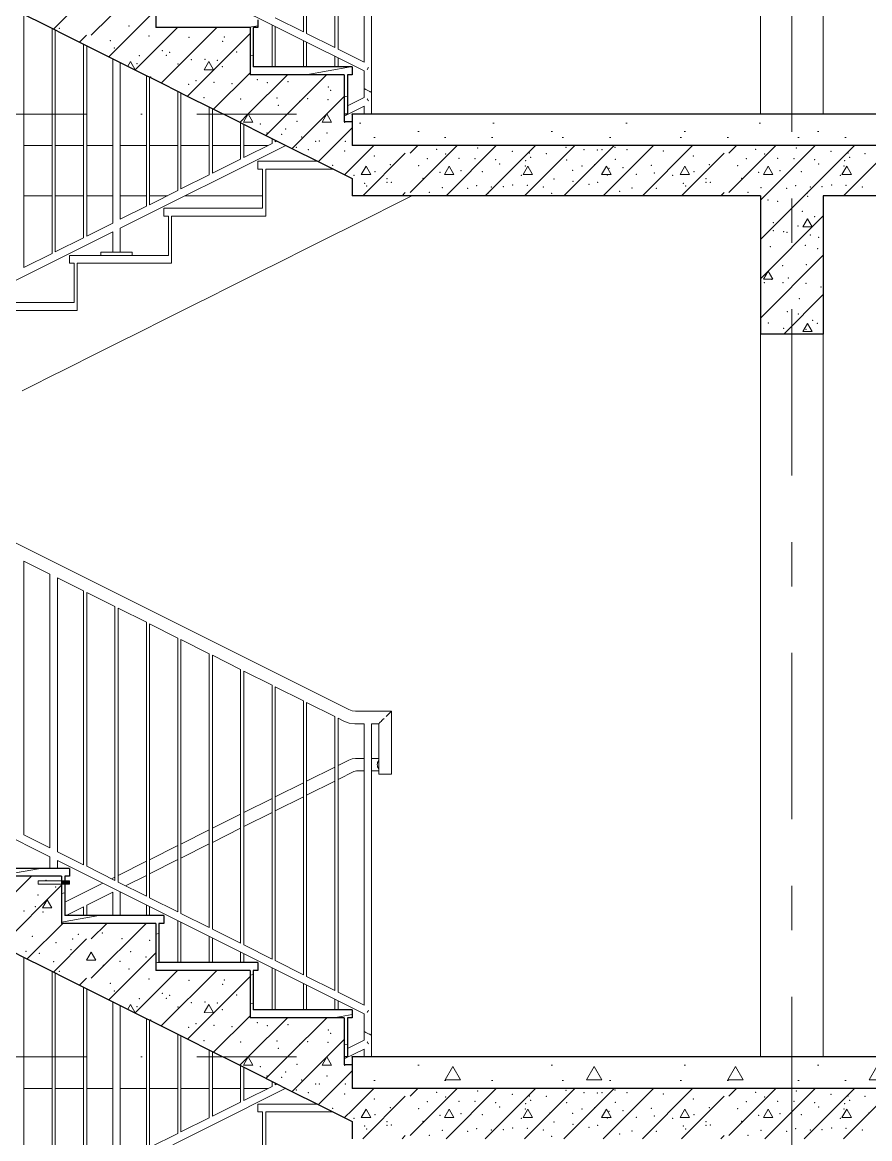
# Model space of a CAD drawing. Header units: millimetres. Extents: x 18162 to 7085488, y 72188 to 247925.
# Drawn here: x 3668379 to 3671077, y 112858 to 116410 of the extents above; entities that cross this region are included whole.
import ezdxf
from ezdxf.enums import TextEntityAlignment as Align

# ---------------------------------------------------------------- set-up
doc = ezdxf.new("R2010")
doc.units = ezdxf.units.MM
doc.header["$MEASUREMENT"] = 0
doc.linetypes.add('Dot & Dashed', pattern=[670.277762, 317.5, -176.388889, 0, -176.388874])
doc.linetypes.add('Double Dashed', pattern=[1093.611073, 529.166651, -211.666656, 141.111112, -211.666656])
for name, color, linetype in [('Archicad Doors', 7, 'Continuous'), ('Interior - Stair & Railing', 7, 'Continuous'), ('Structural - Bearing', 7, 'Continuous'), ('Structural - Grid', 7, 'Continuous'), ('Structural - Stair & Railing', 7, 'Continuous')]:
    doc.layers.add(name, color=color, linetype=linetype)
doc.styles.add('GENERATED_STYLE_3', font='', dxfattribs={"width": 0.8})
doc.styles.get('GENERATED_STYLE_3').set_extended_font_data('ISOCPEUR MON')
pattern_1 = [(10, (3761974.73, 95118.01), (-15.628336, 88.632695), [])]
pattern_2 = [(0, (3761974.7, 95118), (0, 779.423), [48.75, -401.25]), (0, (3762199.7, 95507.7), (0, 779.423), [48.75, -401.25]), (60, (3761974.7, 95118), (-675, 389.7114), [48.75, -401.25]), (60, (3762424.7, 95118), (-675, 389.7114), [48.75, -401.25]), (120, (3762023.5, 95118), (675, 389.7114), [48.75, -401.25]), (120, (3762473.5, 95118), (675, 389.7114), [48.75, -401.25]), (0, (3761974.73, 95193), (0, 150), [0, -150, 0, -225]), (45, (3762049.73, 95193), (-106.06602, 106.06602), [0, -112.5, 0, -187.5])]

# ---------------------------------------------------------------- blocks, each defined once
blk = doc.blocks.new('*X830', base_point=(3761974.7, 95118))
at = {"layer": 'Structural - Bearing', "color": 7, "linetype": 'Continuous', "lineweight": 9}
for p, q in [((3670729.1, 115718.9), (3670868.2, 115858)), ((3670729.1, 115843.9), (3670743.2, 115858)), ((3670729.1, 115593.9), (3670929.1, 115793.9)), ((3670878.5, 115785), (3670863.6, 115759)), ((3670863.6, 115759), (3670893.6, 115759)), ((3670893.6, 115759), (3670878.5, 115785)), ((3670729.1, 115468.9), (3670929.1, 115668.9)), ((3670738.4, 115592.3), (3670753.5, 115618.4)), ((3670753.5, 115618.4), (3670768.4, 115592.3)), ((3670768.4, 115592.3), (3670738.4, 115592.3)), ((3670803.2, 115418), (3670929.1, 115543.9)), ((3670878.5, 115451.7), (3670863.6, 115425.6)), ((3670893.6, 115425.7), (3670878.5, 115451.7)), ((3670863.6, 115425.6), (3670893.6, 115425.7)), ((3670928.2, 115418), (3670929.1, 115418.9))]:
    blk.add_line(p, q, dxfattribs=at)
for p in [(3670753, 115844), (3670783.6, 115840.3), (3670878.9, 115855.8), (3670862.4, 115808.7), (3670901.2, 115791.7), (3670769.5, 115772), (3670789.8, 115779.6), (3670848.4, 115762.1), (3670769.5, 115746.4), (3670802.4, 115743.5), (3670813.2, 115741.2), (3670888.1, 115733.6), (3670914.2, 115726.1), (3670760.7, 115695.6), (3670872, 115700.3), (3670910.7, 115689.6), (3670799.5, 115635.9), (3670875.1, 115638.5), (3670741.6, 115581.8), (3670764.7, 115592.1), (3670800.9, 115581.3), (3670817.9, 115595.8), (3670874.2, 115579.3), (3670921.4, 115567.4), (3670852.8, 115530.8), (3670815, 115489.1), (3670849.8, 115482), (3670754.5, 115453), (3670802.9, 115436), (3670873.7, 115433.5), (3670895.7, 115462.1), (3670910.5, 115451.6)]:
    blk.add_point(p, dxfattribs=at)
blk = doc.blocks.new('*X831', base_point=(3761974.7, 95118))
at = {"layer": 'Structural - Stair & Railing', "color": 7, "linetype": 'Continuous', "lineweight": 9}
for p, q in [((3668228.1, 113513.2), (3668407.8, 113693)), ((3668311.4, 113471.6), (3668504, 113664.1)), ((3668443, 113592.3), (3668458.1, 113618.3)), ((3668473.1, 113592.3), (3668443, 113592.3)), ((3668458.1, 113618.3), (3668473.1, 113592.3)), ((3668394.7, 113429.9), (3668507.8, 113543)), ((3668598.3, 113368.3), (3668773, 113543)), ((3668598.3, 113493.3), (3668648, 113543)), ((3668478.1, 113388.2), (3668583.1, 113493.3)), ((3668583.1, 113425.6), (3668598.3, 113451.7)), ((3668613.4, 113425.6), (3668598.3, 113451.7)), ((3668654.8, 113299.9), (3668804, 113449)), ((3668598.3, 113425.6), (3668583.1, 113425.6)), ((3668598.3, 113425.6), (3668613.4, 113425.6)), ((3668738.2, 113258.2), (3668873, 113393)), ((3668821.5, 113216.5), (3668998, 113393)), ((3668904.8, 113174.9), (3669104, 113374)), ((3668561.4, 113346.6), (3668583.1, 113368.3)), ((3668714.6, 113270), (3668723.3, 113285)), ((3668723.3, 113285), (3668738.2, 113258.9)), ((3668958.1, 113259), (3668973.3, 113285)), ((3668973.3, 113285), (3668988.2, 113258.9)), ((3668738.2, 113258.9), (3668736.7, 113259)), ((3668988.2, 113258.9), (3668958.1, 113259)), ((3668988.2, 113133.2), (3669104, 113249)), ((3669098.3, 113118.3), (3669223, 113243)), ((3669223.3, 113118.3), (3669348, 113243)), ((3669348.3, 113118.3), (3669404, 113174)), ((3669071.5, 113091.5), (3669098.3, 113118.3)), ((3669098.3, 113118.3), (3669083.4, 113092.3)), ((3669083.4, 113092.3), (3669113.4, 113092.3)), ((3669113.4, 113092.3), (3669098.3, 113118.3)), ((3669154.8, 113049.9), (3669223.3, 113118.3)), ((3669238.2, 113008.2), (3669348.3, 113118.3)), ((3669348.3, 113118.3), (3669333.4, 113092.3)), ((3669333.4, 113092.3), (3669363.4, 113092.3)), ((3669363.4, 113092.3), (3669348.3, 113118.3)), ((3669321.5, 112966.5), (3669429.1, 113074.1)), ((3669404.8, 112924.9), (3669429.1, 112949.1))]:
    blk.add_line(p, q, dxfattribs=at)
for p in [(3668454.5, 113679.9), (3668484.9, 113658.5), (3668429.3, 113633.8), (3668420, 113595.8), (3668384.5, 113582.8), (3668445.1, 113579.7), (3668410.5, 113501.7), (3668486.3, 113481.9), (3668539, 113493.2), (3668557.6, 113508.1), (3668633.5, 113512.4), (3668696.5, 113494.7), (3668784.7, 113489.1), (3668390.6, 113454.5), (3668433.6, 113447.5), (3668534.1, 113459.1), (3668724.3, 113453), (3668479, 113420.8), (3668479, 113420.8), (3668636.7, 113409.9), (3668690.3, 113422.1), (3668772.7, 113435.9), (3668496.4, 113390.7), (3668718.4, 113397.7), (3668659.1, 113351.9), (3668782.8, 113366.5), (3668909.5, 113362.2), (3669016.4, 113349.4), (3669022.5, 113362.5), (3668671.7, 113327.8), (3668751.7, 113303.2), (3668824.7, 113320.1), (3668837.1, 113304.6), (3668847.9, 113313.9), (3669061.2, 113315.5), (3668744.4, 113278.4), (3668874.2, 113276.8), (3668917.5, 113290.7), (3668961, 113292.5), (3668999.4, 113289.2), (3669016.1, 113268.5), (3668788.2, 113235.6), (3668908.2, 113211.9), (3668931.5, 113224), (3668989, 113218.3), (3669046.9, 113214.4), (3669127.6, 113227.4), (3669159, 113217.6), (3669159, 113217.6), (3669225, 113221.2), (3669353.2, 113204.2), (3668957.6, 113170.2), (3669074.2, 113165.5), (3669189.4, 113168.6), (3669287.4, 113166.3), (3669351.7, 113164), (3669361, 113193.4), (3669194.1, 113145.5), (3669261.9, 113158.4), (3669253.5, 113094.3), (3669405.5, 113091.7), (3669136.3, 113086.6), (3669158.5, 113057.2), (3669204.5, 113053.1), (3669217.4, 113069.9), (3669349.5, 113057.6), (3669268.5, 113045), (3669312.8, 113031.5), (3669324.9, 113031.7), (3669407.6, 113031.5), (3669251.2, 113012.4), (3669289.5, 113004.2), (3669405, 113000), (3669366.6, 112954.6)]:
    blk.add_point(p, dxfattribs=at)
blk = doc.blocks.new('*X834', base_point=(3761974.7, 95118))
at = {"layer": 'Structural - Bearing', "color": 7, "linetype": 'Continuous', "lineweight": 9}
for p, q in [((3669429.1, 112949.1), (3669498, 113018)), ((3669613.4, 112993.3), (3669638.1, 113018)), ((3669613.4, 112868.3), (3669763.1, 113018)), ((3669728.1, 112858), (3669888.1, 113018)), ((3669853.1, 112858), (3670013.1, 113018)), ((3669978.1, 112858), (3670138.1, 113018)), ((3670103.1, 112858), (3670263.1, 113018)), ((3670228.1, 112858), (3670388.1, 113018)), ((3670353.1, 112858), (3670513.1, 113018)), ((3670628.5, 112993.3), (3670653.2, 113018)), ((3670628.5, 112868.3), (3670778.2, 113018)), ((3670743.2, 112858), (3670903.2, 113018)), ((3670868.2, 112858), (3671028.2, 113018)), ((3670993.2, 112858), (3671153.2, 113018)), ((3669463, 112858), (3669598.3, 112993.3)), ((3670478.1, 112858), (3670613.4, 112993.3)), ((3669458.1, 112925.6), (3669473.3, 112951.6)), ((3669473.3, 112951.6), (3669488.2, 112925.6)), ((3669723.3, 112925.6), (3669738.4, 112951.6)), ((3669738.4, 112951.6), (3669753.3, 112925.6)), ((3669973.3, 112925.6), (3669988.4, 112951.6)), ((3669988.4, 112951.6), (3670003.3, 112925.6)), ((3670223.3, 112925.6), (3670238.4, 112951.6)), ((3670238.4, 112951.6), (3670253.3, 112925.6)), ((3670473.3, 112925.6), (3670488.4, 112951.6)), ((3670488.4, 112951.6), (3670503.3, 112925.6)), ((3670738.4, 112925.6), (3670753.5, 112951.6)), ((3670753.5, 112951.6), (3670768.4, 112925.6)), ((3670988.4, 112925.6), (3671003.5, 112951.6)), ((3671003.5, 112951.6), (3671018.4, 112925.6)), ((3669488.2, 112925.6), (3669458.1, 112925.6)), ((3669753.3, 112925.6), (3669723.3, 112925.6)), ((3670003.3, 112925.6), (3669973.3, 112925.6)), ((3670253.3, 112925.6), (3670223.3, 112925.6)), ((3670503.3, 112925.6), (3670473.3, 112925.6)), ((3670768.4, 112925.6), (3670738.4, 112925.6)), ((3671018.4, 112925.6), (3670988.4, 112925.6)), ((3669588, 112858), (3669598.3, 112868.3)), ((3670603.1, 112858), (3670613.4, 112868.3))]:
    blk.add_line(p, q, dxfattribs=at)
for p in [(3669500, 112984.6), (3669698.1, 113005.5), (3669727.3, 112991), (3669828.2, 113009.3), (3669938.9, 112999), (3669992.8, 112993.8), (3670046.9, 112992.3), (3670110.1, 113012.3), (3670166.8, 113004.2), (3670209.2, 113003.1), (3670224.6, 113004.6), (3670266.4, 113012.4), (3670304.6, 113004.2), (3670420.1, 113000), (3670515.2, 112984.6), (3670713.2, 113005.5), (3670742.4, 112991), (3670843.3, 113009.3), (3670954, 112999), (3671008, 112993.8), (3671062.1, 112992.3), (3669550.9, 112956.5), (3669641.4, 112954), (3669668.5, 112975.4), (3669768.8, 112976.8), (3669820.5, 112976.5), (3669886.2, 112972.6), (3669899.1, 112959.1), (3669980.1, 112952.7), (3669982, 112969.1), (3669997.9, 112980.3), (3670111.8, 112972.2), (3670160.4, 112952.7), (3670201.6, 112956.5), (3670267.1, 112973.8), (3670291.8, 112946.8), (3670381.7, 112954.6), (3670566.1, 112956.5), (3670656.6, 112954), (3670683.6, 112975.4), (3670783.9, 112976.8), (3670835.6, 112976.5), (3670901.3, 112972.6), (3670914.2, 112959.1), (3670995.2, 112952.7), (3670997.2, 112969.1), (3671013, 112980.3), (3669434.6, 112922.6), (3669502, 112934.6), (3669540.2, 112911.9), (3669654.4, 112913.5), (3669708.4, 112932.1), (3669776, 112937.9), (3669843.6, 112934.6), (3669968.1, 112922.7), (3670059.3, 112939.2), (3670071.5, 112911.5), (3670130.8, 112938.5), (3670241.5, 112924.3), (3670246.7, 112944.9), (3670333.5, 112925.6), (3670391.4, 112929.9), (3670449.7, 112922.6), (3670517.1, 112934.6), (3670555.3, 112911.9), (3670669.5, 112913.5), (3670723.5, 112932.1), (3670791.1, 112937.9), (3670858.7, 112934.6), (3670983.2, 112922.7), (3671074.4, 112939.2), (3669468.5, 112897.9), (3669475.3, 112888.7), (3669540.4, 112900.1), (3669554.1, 112901.1), (3669715.9, 112884.1), (3669796.8, 112881.5), (3669825.6, 112889.6), (3669872.3, 112885.7), (3669910.2, 112886.6), (3669940.2, 112892.1), (3669986.6, 112890.9), (3670037.6, 112885.4), (3670132.5, 112903.4), (3670183.2, 112894.5), (3670210.8, 112900.6), (3670320.5, 112882.6), (3670397.7, 112881), (3670483.6, 112897.9), (3670490.4, 112888.7), (3670555.5, 112900.1), (3670569.2, 112901.1), (3670731.1, 112884.1), (3670812, 112881.5), (3670840.7, 112889.6), (3670887.4, 112885.7), (3670925.3, 112886.6), (3670955.3, 112892.1), (3671001.7, 112890.9), (3671052.8, 112885.4), (3669674.5, 112868.7), (3669863, 112867.1), (3670064.2, 112865.9), (3670281, 112872.5), (3670689.6, 112868.7), (3670878.2, 112867.1)]:
    blk.add_point(p, dxfattribs=at)
blk = doc.blocks.new('*X844', base_point=(3761974.7, 95118))
at = {"layer": 'Structural - Stair & Railing', "color": 7, "linetype": 'Continuous', "lineweight": 9}
for p, q in [((3668598.3, 116368.4), (3668772.9, 116543)), ((3668478, 116388.3), (3668583.1, 116493.4)), ((3668654.8, 116299.9), (3668804, 116449)), ((3668738.1, 116258.2), (3668872.9, 116393)), ((3668821.5, 116216.5), (3668997.9, 116393)), ((3668561.4, 116346.6), (3668583.1, 116368.4)), ((3668904.8, 116174.9), (3669104, 116374)), ((3668714.5, 116270), (3668723.3, 116285)), ((3668723.3, 116285), (3668738.2, 116259)), ((3668958.1, 116259), (3668973.3, 116285)), ((3668973.3, 116285), (3668988.2, 116259)), ((3668738.2, 116259), (3668736.6, 116259)), ((3668988.2, 116259), (3668958.1, 116259)), ((3668988.1, 116133.2), (3669104, 116249)), ((3669098.3, 116118.4), (3669222.9, 116243)), ((3669223.3, 116118.4), (3669347.9, 116243)), ((3669348.3, 116118.4), (3669404, 116174)), ((3669071.5, 116091.5), (3669098.3, 116118.3)), ((3669098.3, 116118.4), (3669083.4, 116092.3)), ((3669113.4, 116092.3), (3669098.3, 116118.4)), ((3669154.8, 116049.9), (3669223.3, 116118.3)), ((3669238.1, 116008.2), (3669348.3, 116118.3)), ((3669348.3, 116118.4), (3669333.4, 116092.3)), ((3669363.4, 116092.3), (3669348.3, 116118.4)), ((3669083.4, 116092.3), (3669113.4, 116092.3)), ((3669321.5, 115966.5), (3669429.1, 116074.1)), ((3669333.4, 116092.3), (3669363.4, 116092.3)), ((3669404.8, 115924.9), (3669429.1, 115949.1))]:
    blk.add_line(p, q, dxfattribs=at)
for p in [(3668718.4, 116397.7), (3668496.4, 116390.7), (3668782.8, 116366.6), (3668909.5, 116362.3), (3669022.5, 116362.6), (3668659.1, 116351.9), (3668671.7, 116327.9), (3669016.4, 116349.5), (3668751.7, 116303.3), (3668824.7, 116320.1), (3668837.1, 116304.7), (3668847.9, 116314), (3668917.5, 116290.8), (3668961, 116292.5), (3668999.4, 116289.2), (3669061.2, 116315.5), (3668744.4, 116278.4), (3668874.2, 116276.9), (3669016.1, 116268.6), (3668788.2, 116235.7), (3668931.5, 116224.1), (3668989, 116218.4), (3669046.9, 116214.5), (3669127.6, 116227.4), (3669159, 116217.7), (3669159, 116217.7), (3669225, 116221.2), (3668908.2, 116212), (3669353.2, 116204.2), (3669361, 116193.4), (3668957.6, 116170.2), (3669074.2, 116165.6), (3669189.4, 116168.7), (3669194.1, 116145.5), (3669261.9, 116158.4), (3669287.4, 116166.4), (3669351.7, 116164.1), (3669136.3, 116086.6), (3669253.5, 116094.3), (3669405.5, 116091.8), (3669158.5, 116057.2), (3669204.5, 116053.2), (3669217.4, 116069.9), (3669268.5, 116045.1), (3669349.5, 116057.7), (3669251.2, 116012.4), (3669289.5, 116004.2), (3669312.8, 116031.6), (3669324.9, 116031.7), (3669407.6, 116031.6), (3669405, 116000), (3669366.6, 115954.6)]:
    blk.add_point(p, dxfattribs=at)
blk = doc.blocks.new('*X846', base_point=(3761974.7, 95118))
at = {"layer": 'Structural - Bearing', "color": 7, "linetype": 'Continuous', "lineweight": 9}
for p, q in [((3669429.1, 115949.1), (3669497.9, 116018)), ((3669613.4, 115993.3), (3669638.1, 116018)), ((3669613.4, 115868.3), (3669763.1, 116018)), ((3669728.1, 115858), (3669888.1, 116018)), ((3669853.1, 115858), (3670013.1, 116018)), ((3669978.1, 115858), (3670138.1, 116018)), ((3670103.1, 115858), (3670263.1, 116018)), ((3670228.1, 115858), (3670388.1, 116018)), ((3670353.1, 115858), (3670513.1, 116018)), ((3670628.5, 115993.3), (3670653.2, 116018)), ((3670628.5, 115868.3), (3670778.2, 116018)), ((3670743.2, 115858), (3670903.2, 116018)), ((3670868.2, 115858), (3671028.2, 116018)), ((3670993.2, 115858), (3671153.2, 116018)), ((3669462.9, 115858), (3669598.3, 115993.3)), ((3670478.1, 115858), (3670613.4, 115993.3)), ((3669458.1, 115925.7), (3669473.3, 115951.7)), ((3669473.3, 115951.7), (3669488.2, 115925.6)), ((3669723.3, 115925.7), (3669738.4, 115951.7)), ((3669738.4, 115951.7), (3669753.3, 115925.6)), ((3669973.3, 115925.7), (3669988.4, 115951.7)), ((3669988.4, 115951.7), (3670003.3, 115925.6)), ((3670223.3, 115925.7), (3670238.4, 115951.7)), ((3670238.4, 115951.7), (3670253.3, 115925.6)), ((3670473.3, 115925.7), (3670488.4, 115951.7)), ((3670488.4, 115951.7), (3670503.3, 115925.6)), ((3670738.4, 115925.7), (3670753.5, 115951.7)), ((3670753.5, 115951.7), (3670768.4, 115925.6)), ((3670988.4, 115925.7), (3671003.5, 115951.7)), ((3671003.5, 115951.7), (3671018.4, 115925.6)), ((3669488.2, 115925.6), (3669458.1, 115925.7)), ((3669753.3, 115925.6), (3669723.3, 115925.7)), ((3670003.3, 115925.6), (3669973.3, 115925.7)), ((3670253.3, 115925.6), (3670223.3, 115925.7)), ((3670503.3, 115925.6), (3670473.3, 115925.7)), ((3670768.4, 115925.6), (3670738.4, 115925.7)), ((3671018.4, 115925.6), (3670988.4, 115925.7)), ((3669587.9, 115858), (3669598.3, 115868.3)), ((3670603.1, 115858), (3670613.4, 115868.3))]:
    blk.add_line(p, q, dxfattribs=at)
for p in [(3669698.1, 116005.5), (3669828.2, 116009.4), (3670110.1, 116012.4), (3670166.8, 116004.2), (3670209.2, 116003.1), (3670224.6, 116004.7), (3670266.4, 116012.4), (3670304.6, 116004.2), (3670713.2, 116005.5), (3670843.3, 116009.4), (3669500, 115984.6), (3669668.5, 115975.5), (3669727.3, 115991), (3669768.8, 115976.9), (3669820.5, 115976.5), (3669886.2, 115972.6), (3669938.9, 115999.1), (3669982, 115969.2), (3669992.8, 115993.9), (3669997.9, 115980.3), (3670046.9, 115992.3), (3670111.8, 115972.2), (3670267.1, 115973.9), (3670420.1, 116000), (3670515.2, 115984.6), (3670683.6, 115975.5), (3670742.4, 115991), (3670783.9, 115976.9), (3670835.6, 115976.5), (3670901.3, 115972.6), (3670954, 115999.1), (3670997.2, 115969.2), (3671008, 115993.9), (3671013, 115980.3), (3671062.1, 115992.3), (3669502, 115934.7), (3669550.9, 115956.6), (3669641.4, 115954), (3669708.4, 115932.1), (3669776, 115937.9), (3669843.6, 115934.7), (3669899.1, 115959.2), (3669980.1, 115952.7), (3670059.3, 115939.2), (3670130.8, 115938.6), (3670160.4, 115952.7), (3670201.6, 115956.6), (3670246.7, 115945), (3670291.8, 115946.9), (3670381.7, 115954.6), (3670391.4, 115930), (3670517.1, 115934.7), (3670566.1, 115956.6), (3670656.6, 115954), (3670723.5, 115932.1), (3670791.1, 115937.9), (3670858.7, 115934.7), (3670914.2, 115959.2), (3670995.2, 115952.7), (3671074.4, 115939.2), (3669434.6, 115922.6), (3669468.5, 115898), (3669540.2, 115912), (3669540.4, 115900.2), (3669554.1, 115901.2), (3669654.4, 115913.5), (3669968.1, 115922.8), (3670071.5, 115911.5), (3670132.5, 115903.4), (3670183.2, 115894.5), (3670210.8, 115900.6), (3670241.5, 115924.4), (3670333.5, 115925.7), (3670449.7, 115922.6), (3670483.6, 115898), (3670555.3, 115912), (3670555.5, 115900.2), (3670569.2, 115901.2), (3670669.5, 115913.5), (3670983.2, 115922.8), (3669475.3, 115888.8), (3669674.5, 115868.7), (3669715.9, 115884.2), (3669796.8, 115881.5), (3669825.6, 115889.6), (3669863, 115867.2), (3669872.3, 115885.7), (3669910.2, 115886.7), (3669940.2, 115892.2), (3669986.6, 115890.9), (3670037.6, 115885.4), (3670064.2, 115865.9), (3670281, 115872.5), (3670320.5, 115882.6), (3670397.7, 115881.1), (3670490.4, 115888.8), (3670689.6, 115868.7), (3670731.1, 115884.2), (3670812, 115881.5), (3670840.7, 115889.6), (3670878.2, 115867.2), (3670887.4, 115885.7), (3670925.3, 115886.7), (3670955.3, 115892.2), (3671001.7, 115890.9), (3671052.8, 115885.4)]:
    blk.add_point(p, dxfattribs=at)
blk = doc.blocks.new('Standard grid marker[359]_3', base_point=(3670829.1, 147118))
at = {"layer": 'Structural - Grid', "color": 13, "linetype": 'Double Dashed', "lineweight": 13}
blk.add_line((3670829.1, 146118), (3670829.1, 88118), dxfattribs=at)
at = {"layer": 'Structural - Grid', "color": 13, "lineweight": 13, "style": 'GENERATED_STYLE_3'}
blk.add_attdef('AC_MarkerText_1', text='', height=250, rotation=360, dxfattribs=at).set_placement((3670829.1, 86943), align=Align.TOP_CENTER)

msp = doc.modelspace()

# ---------------------------------------------------------------- hatches: boundary and pattern name
at = {"layer": 'Interior - Stair & Railing', "linetype": 'Continuous', "lineweight": 9}
msp.add_hatch(color=7, dxfattribs=at).paths.add_polyline_path([(3668529.1, 113678), (3668504, 113678), (3668504, 113668), (3668529.1, 113668)])
at = {"layer": 'Structural - Bearing', "linetype": 'Continuous', "lineweight": 9}
h = msp.add_hatch(dxfattribs=at)
h.set_pattern_fill('Lightweight_Concrete_0003', style=0, pattern_type=2)
h.set_pattern_definition(pattern_2)
h.paths.add_polyline_path([(3669429.1, 116118), (3669429.1, 116018), (3676379.1, 116018), (3676379.1, 116118)])
h = msp.add_hatch(dxfattribs=at)
h.set_pattern_fill('Lightweight_Concrete_0003', style=0, pattern_type=2)
h.set_pattern_definition(pattern_2)
h.paths.add_polyline_path([(3669429.1, 113118), (3669429.1, 113018), (3676379.1, 113018), (3676379.1, 113118)])
at = {"layer": 'Structural - Stair & Railing', "linetype": 'Continuous', "lineweight": 9}
h = msp.add_hatch(dxfattribs=at)
h.set_pattern_fill('Wood_0003', style=0, pattern_type=2)
h.set_pattern_definition(pattern_1)
h.paths.add_polyline_path([(3668804.1, 116418), (3668804.1, 116393), (3669129.1, 116393), (3669129.1, 116418)])
h = msp.add_hatch(dxfattribs=at)
h.set_pattern_fill('Wood_0003', style=0, pattern_type=2)
h.set_pattern_definition(pattern_1)
h.paths.add_polyline_path([(3669114.1, 116393), (3669104.1, 116393), (3669104.1, 116268), (3669114.1, 116268)])
h = msp.add_hatch(dxfattribs=at)
h.set_pattern_fill('Wood_0003', style=0, pattern_type=2)
h.set_pattern_definition(pattern_1)
h.paths.add_polyline_path([(3669104.1, 116268), (3669104.1, 116243), (3669429.1, 116243), (3669429.1, 116268)])
h = msp.add_hatch(dxfattribs=at)
h.set_pattern_fill('Wood_0003', style=0, pattern_type=2)
h.set_pattern_definition(pattern_1)
h.paths.add_polyline_path([(3669414.1, 116243), (3669404.1, 116243), (3669404.1, 116118), (3669414.1, 116118)])
h = msp.add_hatch(dxfattribs=at)
h.set_pattern_fill('Wood_0003', style=0, pattern_type=2)
h.set_pattern_definition(pattern_1)
h.paths.add_polyline_path([(3668204.1, 113693), (3668529.1, 113693), (3668529.1, 113718), (3668204.1, 113718)])
h = msp.add_hatch(dxfattribs=at)
h.set_pattern_fill('Wood_0003', style=0, pattern_type=2)
h.set_pattern_definition(pattern_1)
h.paths.add_polyline_path([(3668504.1, 113693), (3668504.1, 113678), (3668514.1, 113678), (3668514.1, 113693)])
h = msp.add_hatch(dxfattribs=at)
h.set_pattern_fill('Wood_0003', style=0, pattern_type=2)
h.set_pattern_definition(pattern_1)
h.paths.add_polyline_path([(3668504.1, 113668), (3668504.1, 113568), (3668514.1, 113568), (3668514.1, 113668)])
h = msp.add_hatch(dxfattribs=at)
h.set_pattern_fill('Wood_0003', style=0, pattern_type=2)
h.set_pattern_definition(pattern_1)
h.paths.add_polyline_path([(3668504.1, 113568), (3668504.1, 113543), (3668829.1, 113543), (3668829.1, 113568)])
h = msp.add_hatch(dxfattribs=at)
h.set_pattern_fill('Wood_0003', style=0, pattern_type=2)
h.set_pattern_definition(pattern_1)
h.paths.add_polyline_path([(3668814.1, 113543), (3668804.1, 113543), (3668804.1, 113418), (3668814.1, 113418)])
h = msp.add_hatch(dxfattribs=at)
h.set_pattern_fill('Wood_0003', style=0, pattern_type=2)
h.set_pattern_definition(pattern_1)
h.paths.add_polyline_path([(3668804.1, 113418), (3668804.1, 113393), (3669129.1, 113393), (3669129.1, 113418)])
h = msp.add_hatch(dxfattribs=at)
h.set_pattern_fill('Wood_0003', style=0, pattern_type=2)
h.set_pattern_definition(pattern_1)
h.paths.add_polyline_path([(3669114.1, 113393), (3669104.1, 113393), (3669104.1, 113268), (3669114.1, 113268)])
h = msp.add_hatch(dxfattribs=at)
h.set_pattern_fill('Wood_0003', style=0, pattern_type=2)
h.set_pattern_definition(pattern_1)
h.paths.add_polyline_path([(3669104.1, 113243), (3669429.1, 113243), (3669429.1, 113268), (3669104.1, 113268)])
h = msp.add_hatch(dxfattribs=at)
h.set_pattern_fill('Wood_0003', style=0, pattern_type=2)
h.set_pattern_definition(pattern_1)
h.paths.add_polyline_path([(3669414.1, 113243), (3669404.1, 113243), (3669404.1, 113118), (3669414.1, 113118)])

# ---------------------------------------------------------------- linework, layer by layer
at = {"color": 8, "linetype": 'Dot & Dashed', "lineweight": 13}
for p, q in [((3658879.3, 116118), (3689916.5, 116118)), ((3658879.3, 113118), (3689916.5, 113118))]:
    msp.add_line(p, q, dxfattribs=at)
at = {"layer": 'Archicad Doors', "color": 7, "linetype": 'Continuous', "lineweight": 9}
for p, q in [((3670729.1, 116118), (3670729.1, 118418)), ((3670929.1, 118418), (3670929.1, 116118)), ((3670729.1, 113118), (3670729.1, 115418)), ((3670929.1, 115418), (3670929.1, 113118))]:
    msp.add_line(p, q, dxfattribs=at)
at = {"layer": 'Interior - Stair & Railing', "color": 7, "linetype": 'Continuous', "lineweight": 9}
for p, q in [((3669274.1, 116379.5), (3669274.1, 117250.8)), ((3669284.1, 116374.5), (3669284.1, 117245.8)), ((3669374.1, 116329.5), (3669374.1, 117200.8)), ((3669384.1, 116324.5), (3669384.1, 117195.8)), ((3669467.1, 116283), (3669467.1, 117178.1)), ((3669491.1, 116187), (3669491.1, 117178.1)), ((3669467.1, 116255), (3668491.1, 116743)), ((3668384.1, 115629.5), (3668384.1, 116435.3)), ((3669174.1, 116268), (3669174.1, 116401.5)), ((3669274.1, 116379.5), (3669184.1, 116424.5)), ((3669184.1, 116268), (3669184.1, 116396.5)), ((3668474.1, 115674.5), (3668474.1, 116390.3)), ((3668484.1, 115679.5), (3668484.1, 116385.3)), ((3669374.1, 116329.5), (3669284.1, 116374.5)), ((3668574.1, 115724.5), (3668574.1, 116340.3)), ((3668584.1, 115729.5), (3668584.1, 116335.3)), ((3669274.1, 116268), (3669274.1, 116351.5)), ((3669284.1, 116268), (3669284.1, 116346.5)), ((3669467.1, 116283), (3669384.1, 116324.5)), ((3668667.1, 115771), (3668667.1, 116293.8)), ((3669374.1, 116268), (3669374.1, 116301.5)), ((3669384.1, 116268), (3669384.1, 116296.5)), ((3668691.1, 115783), (3668691.1, 116281.8)), ((3669467.1, 116199), (3669467.1, 116255)), ((3669477.3, 116259.5), (3669478.1, 116261.1)), ((3669478.1, 116261.1), (3669479.1, 116263)), ((3669479.1, 116263), (3669480, 116264.9)), ((3669480, 116264.9), (3669480.8, 116266.5)), ((3668774.1, 115824.5), (3668774.1, 116240.3)), ((3668784.1, 115829.5), (3668784.1, 116235.3)), ((3668874.1, 115874.5), (3668874.1, 116190.3)), ((3668884.1, 115879.5), (3668884.1, 116185.3)), ((3669467.1, 116171), (3669467.1, 116199)), ((3669467.1, 116199), (3669467.2, 116198.9)), ((3669467.2, 116198.9), (3669467.8, 116198.6)), ((3669467.8, 116198.6), (3669468.7, 116198.2)), ((3669468.7, 116198.2), (3669469.9, 116197.6)), ((3669469.9, 116197.6), (3669471.3, 116196.9)), ((3669471.3, 116196.9), (3669473.1, 116196)), ((3669473.1, 116196), (3669475, 116195.1)), ((3669475, 116195.1), (3669477, 116194)), ((3669477, 116194), (3669479.1, 116193)), ((3669479.1, 116193), (3669481.1, 116192)), ((3669481.1, 116192), (3669483.2, 116191)), ((3669483.2, 116191), (3669485.1, 116190)), ((3669485.1, 116190), (3669486.8, 116189.1)), ((3669486.8, 116189.1), (3669488.2, 116188.4)), ((3669488.2, 116188.4), (3669489.4, 116187.8)), ((3669489.4, 116187.8), (3669490.3, 116187.4)), ((3669490.3, 116187.4), (3669490.9, 116187.1)), ((3669490.9, 116187.1), (3669491.1, 116187)), ((3669491.1, 116118), (3669491.1, 116187)), ((3669404, 116111.5), (3669467.1, 116143)), ((3669414.1, 116144.5), (3669467.1, 116171)), ((3669467.1, 116118), (3669467.1, 116143)), ((3669477.3, 116166.5), (3669478.1, 116164.9)), ((3669478.1, 116164.9), (3669479.1, 116163)), ((3669479.1, 116163), (3669480, 116161.1)), ((3669480, 116161.1), (3669480.8, 116159.5)), ((3668974.1, 115924.5), (3668974.1, 116140.3)), ((3668984.1, 115929.5), (3668984.1, 116135.3)), ((3669404, 116139.4), (3669404.1, 116139.5)), ((3669074.1, 115974.5), (3669074.1, 116090.3)), ((3669084.1, 115979.5), (3669084.1, 116085.3)), ((3669174.1, 116024.5), (3669174.1, 116040.3)), ((3668691.1, 115755), (3669217.8, 116018.4)), ((3669084.1, 115979.5), (3669174.1, 116024.5)), ((3669184.1, 116029.5), (3669184.1, 116035.3)), ((3669184.1, 116029.5), (3669189.8, 116032.4)), ((3668984.1, 115929.5), (3669074.1, 115974.5)), ((3668884.1, 115879.5), (3668974.1, 115924.5)), ((3668784.1, 115829.5), (3668874.1, 115874.5)), ((3668691.1, 115783), (3668774.1, 115824.5)), ((3668584.1, 115729.5), (3668667.1, 115771)), ((3668691.1, 115678), (3668691.1, 115755)), ((3667691.1, 115255), (3668667.1, 115743)), ((3668484.1, 115679.5), (3668574.1, 115724.5)), ((3668667.1, 115678), (3668667.1, 115743)), ((3668384.1, 115629.5), (3668474.1, 115674.5)), ((3668629.1, 115678), (3668729.1, 115678)), ((3668629.1, 115668), (3668629.1, 115678)), ((3668629.1, 115668), (3668729.1, 115668)), ((3668729.1, 115668), (3668729.1, 115678)), ((3669418.5, 114223.3), (3666739.6, 115562.7)), ((3668467.1, 114654.3), (3668384.1, 114695.8)), ((3668384.1, 113824.5), (3668384.1, 114695.8)), ((3668467.1, 113783), (3668467.1, 114654.3)), ((3668574.1, 114600.8), (3668491.1, 114642.3)), ((3668491.1, 113771), (3668491.1, 114642.3)), ((3668574.1, 113729.5), (3668574.1, 114600.8)), ((3668674.1, 114550.8), (3668584.1, 114595.8)), ((3668584.1, 113724.5), (3668584.1, 114595.8)), ((3668674.1, 113679.5), (3668674.1, 114550.8)), ((3668774.1, 114500.8), (3668684.1, 114545.8)), ((3668684.1, 113674.5), (3668684.1, 114545.8)), ((3668774.1, 113629.5), (3668774.1, 114500.8)), ((3668874.1, 114450.8), (3668784.1, 114495.8)), ((3668784.1, 113624.5), (3668784.1, 114495.8)), ((3668874.1, 113579.5), (3668874.1, 114450.8)), ((3668974.1, 114400.8), (3668884.1, 114445.8)), ((3668884.1, 113574.5), (3668884.1, 114445.8)), ((3668974.1, 113529.5), (3668974.1, 114400.8)), ((3669074.1, 114350.8), (3668984.1, 114395.8)), ((3668984.1, 113524.5), (3668984.1, 114395.8)), ((3669074.1, 113479.5), (3669074.1, 114350.8)), ((3669174.1, 114300.8), (3669084.1, 114345.8)), ((3669084.1, 113474.5), (3669084.1, 114345.8)), ((3669174.1, 113429.5), (3669174.1, 114300.8)), ((3669274.1, 114250.8), (3669184.1, 114295.8)), ((3669184.1, 113424.5), (3669184.1, 114295.8)), ((3668467.1, 113755), (3667491.1, 114243)), ((3669274.1, 113379.5), (3669274.1, 114250.8)), ((3669374.1, 114200.8), (3669284.1, 114245.8)), ((3669284.1, 113374.5), (3669284.1, 114245.8)), ((3669374.1, 113329.5), (3669374.1, 114200.8)), ((3669402.7, 114186.5), (3669384.1, 114195.8)), ((3669384.1, 113324.5), (3669384.1, 114195.8)), ((3669418.5, 114223.3), (3669429.1, 114219.4)), ((3669429.1, 114219.4), (3669440.3, 114218.1)), ((3669440.3, 114218.1), (3669554.1, 114218)), ((3669527.2, 114191.2), (3669524.1, 114188)), ((3669530.6, 114194.6), (3669527.2, 114191.2)), ((3669540.9, 114204.9), (3669537.5, 114201.5)), ((3669544.1, 114208), (3669540.9, 114204.9)), ((3669546.9, 114210.9), (3669544.1, 114208)), ((3669549.4, 114213.3), (3669546.9, 114210.9)), ((3669551.4, 114215.3), (3669549.4, 114213.3)), ((3669552.8, 114216.8), (3669551.4, 114215.3)), ((3669553.8, 114217.7), (3669552.8, 114216.8)), ((3669554.1, 114218), (3669553.8, 114217.7)), ((3669554.1, 114218), (3669554.1, 114018)), ((3669402.7, 114186.5), (3669419.8, 114180.3)), ((3669419.8, 114180.3), (3669437.9, 114178.2)), ((3669437.9, 114178.2), (3669467.1, 114178.1)), ((3669467.1, 113283), (3669467.1, 114178.1)), ((3669491.1, 114178.1), (3669514.1, 114178.1)), ((3669491.1, 113187), (3669491.1, 114178.1)), ((3669514.4, 114178.4), (3669514.1, 114178.1)), ((3669514.1, 114178.1), (3669514.1, 114061.2)), ((3669515.3, 114179.3), (3669514.4, 114178.4)), ((3669516.7, 114180.7), (3669515.3, 114179.3)), ((3669518.7, 114182.7), (3669516.7, 114180.7)), ((3669521.2, 114185.2), (3669518.7, 114182.7)), ((3669524.1, 114188), (3669521.2, 114185.2)), ((3669384.1, 114045.5), (3669418.5, 114062.7)), ((3669418.5, 114062.7), (3669429.1, 114066.6)), ((3669429.1, 114066.6), (3669440.3, 114067.9)), ((3669440.3, 114067.9), (3669467.1, 114067.9)), ((3669491.1, 114067.9), (3669514.1, 114068)), ((3669509.4, 114051.5), (3669509.1, 114048)), ((3669509.1, 114048), (3669509.4, 114044.5)), ((3669510.3, 114054.8), (3669509.4, 114051.5)), ((3669511.7, 114058), (3669510.3, 114054.8)), ((3669513.7, 114060.9), (3669511.7, 114058)), ((3669514.1, 114061.2), (3669513.7, 114060.9)), ((3669514.1, 114061.2), (3669514.1, 114034.8)), ((3669284.1, 113995.5), (3669374.1, 114040.5)), ((3669384.1, 114000.8), (3669434.3, 114025.9)), ((3669434.3, 114025.9), (3669438.3, 114027.4)), ((3669438.3, 114027.4), (3669442.6, 114027.9)), ((3669442.6, 114027.9), (3669467.1, 114027.9)), ((3669491.1, 114027.9), (3669514.1, 114028)), ((3669509.4, 114044.5), (3669510.3, 114041.2)), ((3669510.3, 114041.2), (3669511.7, 114038)), ((3669511.7, 114038), (3669513.7, 114035.2)), ((3669513.7, 114035.2), (3669514.1, 114034.8)), ((3669514.1, 114034.8), (3669514.1, 114018)), ((3669514.4, 114018), (3669514.1, 114018)), ((3669515.3, 114018), (3669514.4, 114018)), ((3669516.7, 114018), (3669515.3, 114018)), ((3669518.7, 114018), (3669516.7, 114018)), ((3669521.2, 114018), (3669518.7, 114018)), ((3669524.1, 114018), (3669521.2, 114018)), ((3669527.2, 114018), (3669524.1, 114018)), ((3669530.6, 114018), (3669527.2, 114018)), ((3669534.1, 114018), (3669530.6, 114018)), ((3669537.5, 114018), (3669534.1, 114018)), ((3669540.9, 114018), (3669537.5, 114018)), ((3669544.1, 114018), (3669540.9, 114018)), ((3669546.9, 114018), (3669544.1, 114018)), ((3669549.4, 114018), (3669546.9, 114018)), ((3669551.4, 114018), (3669549.4, 114018)), ((3669552.8, 114018), (3669551.4, 114018)), ((3669553.8, 114018), (3669552.8, 114018)), ((3669554.1, 114018), (3669553.8, 114018)), ((3669184.1, 113945.5), (3669274.1, 113990.5)), ((3669284.1, 113950.8), (3669374.1, 113995.8)), ((3669184.1, 113900.8), (3669274.1, 113945.8)), ((3669084.1, 113895.5), (3669174.1, 113940.5)), ((3668984.1, 113845.5), (3669074.1, 113890.5)), ((3669084.1, 113850.8), (3669174.1, 113895.8)), ((3668884.1, 113795.5), (3668974.1, 113840.5)), ((3668984.1, 113800.8), (3669074.1, 113845.8)), ((3668467.1, 113783), (3668384.1, 113824.5)), ((3668574.1, 113729.5), (3668491.1, 113771)), ((3668784.1, 113745.5), (3668874.1, 113790.5)), ((3668884.1, 113750.8), (3668974.1, 113795.8)), ((3668467.1, 113718), (3668467.1, 113755)), ((3669467.1, 113255), (3668491.1, 113743)), ((3668491.1, 113718), (3668491.1, 113743)), ((3668684.1, 113695.5), (3668774.1, 113740.5)), ((3668784.1, 113700.8), (3668874.1, 113745.8)), ((3668674.1, 113679.5), (3668584.1, 113724.5)), ((3668707.8, 113662.6), (3668774.1, 113695.8)), ((3668429.1, 113678), (3668429.1, 113668)), ((3668529.1, 113678), (3668429.1, 113678)), ((3668529.1, 113668), (3668429.1, 113668)), ((3668514.1, 113610.5), (3668635.1, 113671)), ((3668529.1, 113678), (3668529.1, 113668)), ((3668663, 113685), (3668674.1, 113690.5)), ((3668774.1, 113629.5), (3668684.1, 113674.5)), ((3668584.1, 113600.8), (3668667.1, 113642.3)), ((3668667.1, 113568), (3668667.1, 113642.3)), ((3668691.1, 113568), (3668691.1, 113643)), ((3668874.1, 113579.5), (3668784.1, 113624.5)), ((3668504, 113605.5), (3668504.1, 113605.5)), ((3668518.5, 113568), (3668574.1, 113595.8)), ((3668574.1, 113568), (3668574.1, 113595.8)), ((3668584.1, 113568), (3668584.1, 113600.8)), ((3668774.1, 113568), (3668774.1, 113601.5)), ((3668784.1, 113568), (3668784.1, 113596.5)), ((3668504, 113560.7), (3668504.1, 113560.8)), ((3668874.1, 113418), (3668874.1, 113551.5)), ((3668974.1, 113529.5), (3668884.1, 113574.5)), ((3668884.1, 113418), (3668884.1, 113546.5)), ((3669074.1, 113479.5), (3668984.1, 113524.5)), ((3668974.1, 113418), (3668974.1, 113501.5)), ((3668984.1, 113418), (3668984.1, 113496.5)), ((3669074.1, 113418), (3669074.1, 113451.5)), ((3669174.1, 113429.5), (3669084.1, 113474.5)), ((3669084.1, 113418), (3669084.1, 113446.5)), ((3668384.1, 112629.5), (3668384.1, 113435.3)), ((3669274.1, 113379.5), (3669184.1, 113424.5)), ((3668474.1, 112674.5), (3668474.1, 113390.3)), ((3668484.1, 112679.5), (3668484.1, 113385.3)), ((3669174.1, 113268), (3669174.1, 113401.5)), ((3669184.1, 113268), (3669184.1, 113396.5)), ((3669374.1, 113329.5), (3669284.1, 113374.5)), ((3668574.1, 112724.5), (3668574.1, 113340.3)), ((3669274.1, 113268), (3669274.1, 113351.5)), ((3669284.1, 113268), (3669284.1, 113346.5)), ((3668584.1, 112729.5), (3668584.1, 113335.3)), ((3669374.1, 113268), (3669374.1, 113301.5)), ((3669467.1, 113283), (3669384.1, 113324.5)), ((3668667.1, 112771), (3668667.1, 113293.8)), ((3668691.1, 112783), (3668691.1, 113281.8)), ((3669384.1, 113268), (3669384.1, 113296.5)), ((3669480, 113264.9), (3669480.8, 113266.5)), ((3668774.1, 112824.5), (3668774.1, 113240.3)), ((3668784.1, 112829.5), (3668784.1, 113235.3)), ((3669467.1, 113199), (3669467.1, 113255)), ((3669477.3, 113259.5), (3669478.1, 113261.1)), ((3669478.1, 113261.1), (3669479.1, 113263)), ((3669479.1, 113263), (3669480, 113264.9)), ((3669467.1, 113171), (3669467.1, 113199)), ((3669467.1, 113199), (3669467.2, 113198.9)), ((3669467.2, 113198.9), (3669467.8, 113198.6)), ((3669467.8, 113198.6), (3669468.7, 113198.2)), ((3669468.7, 113198.2), (3669469.9, 113197.6)), ((3669469.9, 113197.6), (3669471.3, 113196.9)), ((3669471.3, 113196.9), (3669473.1, 113196)), ((3669473.1, 113196), (3669475, 113195.1)), ((3669475, 113195.1), (3669477, 113194)), ((3668874.1, 112874.5), (3668874.1, 113190.3)), ((3668884.1, 112879.5), (3668884.1, 113185.3)), ((3669414.1, 113144.5), (3669467.1, 113171)), ((3669477, 113194), (3669479.1, 113193)), ((3669477.3, 113166.5), (3669478.1, 113164.9)), ((3669478.1, 113164.9), (3669479.1, 113163)), ((3669479.1, 113193), (3669481.1, 113192)), ((3669479.1, 113163), (3669480, 113161.1)), ((3669480, 113161.1), (3669480.8, 113159.5)), ((3669481.1, 113192), (3669483.2, 113191)), ((3669483.2, 113191), (3669485.1, 113190)), ((3669485.1, 113190), (3669486.8, 113189.1)), ((3669486.8, 113189.1), (3669488.2, 113188.4)), ((3669488.2, 113188.4), (3669489.4, 113187.8)), ((3669489.4, 113187.8), (3669490.3, 113187.4)), ((3669490.3, 113187.4), (3669490.9, 113187.1)), ((3669490.9, 113187.1), (3669491.1, 113187)), ((3669491.1, 113118), (3669491.1, 113187)), ((3668974.1, 112924.5), (3668974.1, 113140.3)), ((3668984.1, 112929.5), (3668984.1, 113135.3)), ((3669404, 113111.5), (3669467.1, 113143)), ((3669404, 113139.4), (3669404.1, 113139.5)), ((3669467.1, 113118), (3669467.1, 113143)), ((3669074.1, 112974.5), (3669074.1, 113090.3)), ((3669084.1, 112979.5), (3669084.1, 113085.3)), ((3668691.1, 112755), (3669217.8, 113018.4)), ((3669084.1, 112979.5), (3669174.1, 113024.5)), ((3669174.1, 113024.5), (3669174.1, 113040.3)), ((3669184.1, 113029.5), (3669184.1, 113035.3)), ((3669184.1, 113029.5), (3669189.8, 113032.4)), ((3668984.1, 112929.5), (3669074.1, 112974.5)), ((3668884.1, 112879.5), (3668974.1, 112924.5)), ((3668784.1, 112829.5), (3668874.1, 112874.5))]:
    msp.add_line(p, q, dxfattribs=at)
at = {"layer": 'Structural - Bearing', "color": 7, "linetype": 'Continuous', "lineweight": 25}
for p, q in [((3669429.1, 116118), (3669429.1, 116093)), ((3676379.1, 116018), (3669429.1, 116018)), ((3669429.1, 115912.8), (3669429.1, 115858)), ((3670729.1, 115858), (3669429.1, 115858)), ((3670729.1, 115858), (3670729.1, 115418)), ((3670929.1, 115858), (3670929.1, 115418)), ((3671829.1, 115858), (3670929.1, 115858)), ((3670929.1, 115418), (3670729.1, 115418)), ((3669429.1, 113118), (3669429.1, 113093)), ((3676379.1, 113018), (3669429.1, 113018)), ((3669429.1, 112912.8), (3669429.1, 112858))]:
    msp.add_line(p, q, dxfattribs=at)
at = {"layer": 'Structural - Bearing', "color": 7, "linetype": 'Continuous', "lineweight": 9}
for p, q in [((3668384.1, 116018), (3668474.1, 116018)), ((3668484.1, 116018), (3668574.1, 116018)), ((3668584.1, 116018), (3668667.1, 116018)), ((3668691.1, 116018), (3668774.1, 116018)), ((3668784.1, 116018), (3668874.1, 116018)), ((3668884.1, 116018), (3668974.1, 116018)), ((3668984.1, 116018), (3669074.1, 116018)), ((3669084.1, 116018), (3669161.1, 116018)), ((3669217, 116018), (3669218.5, 116018)), ((3668474.1, 115858), (3668384.1, 115858)), ((3668574.1, 115858), (3668484.1, 115858)), ((3668667.1, 115858), (3668584.1, 115858)), ((3668774.1, 115858), (3668691.1, 115858)), ((3668841.1, 115858), (3668784.1, 115858)), ((3669144.1, 115858), (3668897, 115858)), ((3669154.2, 115858), (3669154.1, 115858)), ((3668384.1, 113018), (3668474.1, 113018)), ((3668484.1, 113018), (3668574.1, 113018)), ((3668584.1, 113018), (3668667.1, 113018)), ((3668691.1, 113018), (3668774.1, 113018)), ((3668784.1, 113018), (3668874.1, 113018)), ((3668884.1, 113018), (3668974.1, 113018)), ((3668984.1, 113018), (3669074.1, 113018)), ((3669084.1, 113018), (3669161.1, 113018)), ((3669217, 113018), (3669218.5, 113018))]:
    msp.add_line(p, q, dxfattribs=at)
at = {"layer": 'Structural - Bearing', "color": 7, "linetype": 'Continuous', "lineweight": 25, "flags": 128}
for points in [[(3676379.1, 116118), (3671869.1, 116118), (3671829.1, 116118), (3669429.1, 116118)], [(3676379.1, 113118), (3671869.1, 113118), (3671829.1, 113118), (3669429.1, 113118)]]:
    msp.add_lwpolyline(points, dxfattribs=at)
at = {"layer": 'Structural - Stair & Railing', "color": 7, "linetype": 'Continuous', "lineweight": 25}
for p, q in [((3668804, 116543), (3668804, 116393)), ((3668804.1, 116393), (3668804, 116393)), ((3668804.1, 116418), (3668804.1, 116393)), ((3669104, 116393), (3668804.1, 116393)), ((3669104.1, 116393), (3669104, 116393)), ((3669104, 116393), (3669104, 116243)), ((3669104.1, 116393), (3669104.1, 116268)), ((3669114.1, 116393), (3669114.1, 116268)), ((3669129.1, 116393), (3669114.1, 116393)), ((3669129.1, 116418), (3669129.1, 116393)), ((3669104.1, 116268), (3669104.1, 116243)), ((3669429.1, 116268), (3669114.1, 116268)), ((3669429.1, 116268), (3669429.1, 116243)), ((3669104.1, 116243), (3669104, 116243)), ((3669404, 116243), (3669104.1, 116243)), ((3669404.1, 116243), (3669404, 116243)), ((3669404, 116243), (3669404, 116093)), ((3669404.1, 116243), (3669404.1, 116118)), ((3669414.1, 116243), (3669414.1, 116118)), ((3669429.1, 116243), (3669414.1, 116243)), ((3669414.1, 116118), (3669404.1, 116118)), ((3669429.1, 116093), (3669404, 116093)), ((3669429.1, 116093), (3669429.1, 116018)), ((3668504, 113693), (3668204.1, 113693)), ((3668529.1, 113718), (3668214.1, 113718)), ((3668504.1, 113693), (3668504, 113693)), ((3668504, 113693), (3668504, 113543)), ((3668504.1, 113693), (3668504.1, 113568)), ((3668514.1, 113693), (3668514.1, 113568)), ((3668529.1, 113693), (3668514.1, 113693)), ((3668529.1, 113718), (3668529.1, 113693)), ((3668504.1, 113568), (3668504.1, 113543)), ((3668829.1, 113568), (3668514.1, 113568)), ((3668829.1, 113568), (3668829.1, 113543)), ((3668504.1, 113543), (3668504, 113543)), ((3668804, 113543), (3668504.1, 113543)), ((3668804.1, 113543), (3668804, 113543)), ((3668804, 113543), (3668804, 113393)), ((3668804.1, 113543), (3668804.1, 113418)), ((3668814.1, 113543), (3668814.1, 113418)), ((3668829.1, 113543), (3668814.1, 113543)), ((3668804.1, 113418), (3668804.1, 113393)), ((3669129.1, 113418), (3668814.1, 113418)), ((3669129.1, 113418), (3669129.1, 113393)), ((3668804.1, 113393), (3668804, 113393)), ((3669104, 113393), (3668804.1, 113393)), ((3669104.1, 113393), (3669104, 113393)), ((3669104, 113393), (3669104, 113243)), ((3669104.1, 113393), (3669104.1, 113268)), ((3669114.1, 113393), (3669114.1, 113268)), ((3669129.1, 113393), (3669114.1, 113393)), ((3669104.1, 113268), (3669104.1, 113243)), ((3669429.1, 113268), (3669114.1, 113268)), ((3669429.1, 113268), (3669429.1, 113243)), ((3669104.1, 113243), (3669104, 113243)), ((3669404, 113243), (3669104.1, 113243)), ((3669404.1, 113243), (3669404, 113243)), ((3669404, 113243), (3669404, 113093)), ((3669404.1, 113243), (3669404.1, 113118)), ((3669414.1, 113243), (3669414.1, 113118)), ((3669429.1, 113243), (3669414.1, 113243)), ((3669429.1, 113093), (3669404, 113093)), ((3669414.1, 113118), (3669404.1, 113118)), ((3669429.1, 113093), (3669429.1, 113018))]:
    msp.add_line(p, q, dxfattribs=at)
at = {"layer": 'Structural - Stair & Railing', "color": 7, "linetype": 'Continuous', "lineweight": 9}
for p, q in [((3669318.5, 115968), (3669129.1, 115968)), ((3669129.1, 115943), (3669129.1, 115968)), ((3669144.1, 115943), (3669129.1, 115943)), ((3669144.1, 115818), (3669144.1, 115943)), ((3669154.1, 115943), (3669154.1, 115818)), ((3669368.5, 115943), (3669154.2, 115943)), ((3669154.2, 115793), (3669154.2, 115943)), ((3669619.6, 115858), (3669429.1, 115762.8)), ((3669144.1, 115818), (3668829.1, 115818)), ((3668829.1, 115793), (3668829.1, 115818)), ((3668844.1, 115793), (3668829.1, 115793)), ((3668844.1, 115668), (3668844.1, 115793)), ((3668854.1, 115793), (3668854.1, 115668)), ((3668854.2, 115793), (3668854.1, 115793)), ((3668854.2, 115643), (3668854.2, 115793)), ((3669154.1, 115793), (3668854.2, 115793)), ((3669154.1, 115793), (3669154.1, 115818)), ((3669154.2, 115793), (3669154.1, 115793)), ((3669354.1, 115725.3), (3669429.1, 115762.8)), ((3669279.1, 115687.8), (3669354.1, 115725.3)), ((3669204.1, 115650.3), (3669279.1, 115687.8)), ((3668629.1, 115668), (3668529.1, 115668)), ((3668529.1, 115643), (3668529.1, 115668)), ((3668844.1, 115668), (3668729.1, 115668)), ((3668854.1, 115643), (3668854.1, 115668)), ((3669129.1, 115612.8), (3669204.1, 115650.3)), ((3668544.1, 115643), (3668529.1, 115643)), ((3668544.1, 115518), (3668544.1, 115643)), ((3668554.1, 115643), (3668554.1, 115518)), ((3668554.2, 115493), (3668554.2, 115643)), ((3668854.1, 115643), (3668554.2, 115643)), ((3668854.2, 115643), (3668854.1, 115643)), ((3669054.1, 115575.3), (3669129.1, 115612.8)), ((3669029.1, 115562.8), (3669054.1, 115575.3)), ((3668979.1, 115537.8), (3669029.1, 115562.8)), ((3668544.1, 115518), (3668229.1, 115518)), ((3668554.1, 115493), (3668554.1, 115518)), ((3668904.1, 115500.3), (3668929.1, 115512.8)), ((3668929.1, 115512.8), (3668979.1, 115537.8)), ((3668554.1, 115493), (3668254.2, 115493)), ((3668554.2, 115493), (3668554.1, 115493)), ((3668829.1, 115462.8), (3668904.1, 115500.3)), ((3668754.1, 115425.3), (3668829.1, 115462.8)), ((3668679.1, 115387.8), (3668754.1, 115425.3)), ((3668604.1, 115350.3), (3668679.1, 115387.8)), ((3668529.1, 115312.8), (3668604.1, 115350.3)), ((3668454.1, 115275.3), (3668529.1, 115312.8)), ((3668379.1, 115237.8), (3668429.1, 115262.8)), ((3668429.1, 115262.8), (3668454.1, 115275.3)), ((3669318.5, 112968), (3669129.1, 112968)), ((3669129.1, 112943), (3669129.1, 112968)), ((3669144.1, 112943), (3669129.1, 112943)), ((3669144.1, 112818), (3669144.1, 112943)), ((3669154.1, 112943), (3669154.1, 112818)), ((3669368.5, 112943), (3669154.2, 112943)), ((3669154.2, 112793), (3669154.2, 112943))]:
    msp.add_line(p, q, dxfattribs=at)
at = {"layer": 'Structural - Stair & Railing', "color": 7, "linetype": 'Continuous', "lineweight": 25, "flags": 128}
for points in [[(3668379.1, 116437.8), (3668454.1, 116400.3), (3668529.1, 116362.8), (3668629.1, 116312.8), (3668729.1, 116262.8), (3668829.1, 116212.8), (3668904.1, 116175.3), (3668979.1, 116137.8), (3669054.1, 116100.3), (3669129.1, 116062.8), (3669229.1, 116012.8), (3669329.1, 115962.8), (3669429.1, 115912.8)], [(3668304.1, 113475.3), (3668379.1, 113437.8), (3668454.1, 113400.3), (3668529.1, 113362.8), (3668629.1, 113312.8), (3668729.1, 113262.8), (3668829.1, 113212.8), (3668904.1, 113175.3), (3668979.1, 113137.8), (3669054.1, 113100.3), (3669129.1, 113062.8), (3669229.1, 113012.8), (3669329.1, 112962.8), (3669429.1, 112912.8)]]:
    msp.add_lwpolyline(points, dxfattribs=at)

# ---------------------------------------------------------------- block references
at = {"layer": 'Structural - Bearing', "lineweight": 0}
for name in ['*X846', '*X830', '*X834']:
    msp.add_blockref(name, (3761974.7, 95118), dxfattribs=at)
at = {"layer": 'Structural - Grid', "color": 13, "linetype": 'Continuous', "lineweight": 13}
msp.add_blockref('Standard grid marker[359]_3', (3670829.1, 147118), dxfattribs=at)
at = {"layer": 'Structural - Stair & Railing', "lineweight": 0}
for name in ['*X844', '*X831']:
    msp.add_blockref(name, (3761974.7, 95118), dxfattribs=at)

doc.saveas('drawing.dxf')
